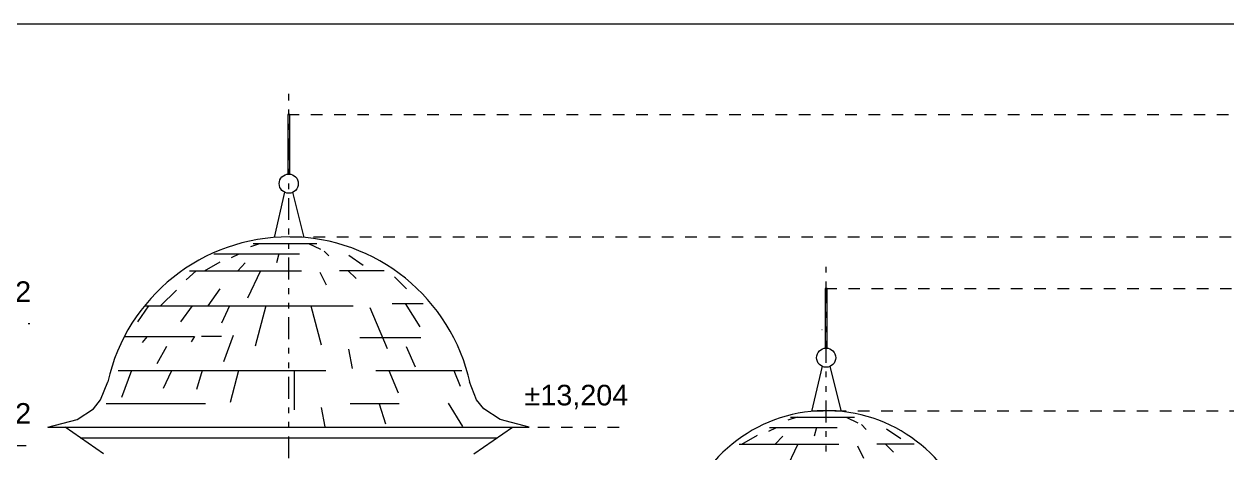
# Model space of a CAD drawing. Header units: millimetres. Extents: x -490789 to -449459, y 209001 to 327650.
# Drawn here: x -473270 to -458657, y 232199 to 237401 of the extents above; entities that cross this region are included whole.
import ezdxf

# ---------------------------------------------------------------- set-up
doc = ezdxf.new("R2010")
doc.units = ezdxf.units.MM
doc.header["$MEASUREMENT"] = 0
doc.linetypes.add('2-Штрих-Штриховая', pattern=[723.19442, 264.583325, -105.833328, 70.555556, -105.833328, 70.555556, -105.833328])
doc.linetypes.add('Штриховая', pattern=[282.222223, 141.111112, -141.111112])
for name, color, linetype, lineweight in [('0_Ном._пера__12_Ном._пера__12_Ном._пера__12', 12, 'Continuous', 18), ('0_Ном._пера__7_Ном._пера__7_Ном._пера__7', 7, 'Continuous', 18), ('0_Ном._пера__7_Ном._пера__8_Ном._пера__8', 8, 'Continuous', 18), ('0_Ном_пера__14_Ном_пера__14_Ном_пера__14_Ном_пера__14_Ном_пера__14_Ном_пера__14_Ном_пера__14_Ном_пера__14_Ном_пера__14_Ном_пера__14_Ном_пера__14_Ном_пера__14_Ном_пера__14_Ном_пера__14_Ном_пера__14_Ном_пера__14_Ном_пера__14_Ном._пера__14_Ном_пера__14_Ном_2_Ном._пера__8', 8, 'Continuous', 18), ('0_Ном_пера__15_Ном_пера__15_Ном_пера__15_Ном_пера__15_Ном_пера__15_Ном_пера__15_Ном_пера__15_Ном_пера__15_Ном_пера__15_Ном_пера__15_Ном_пера__15_Ном_пера__15_Ном_пера__15_Ном_пера__15_Ном_пера__15_Ном._пера__15_Ном_пера__15_Ном._пера__15_Ном_пера__15_Но_1_Ном._пера__8', 8, 'Continuous', 18), ('0_Ном_пера__7_Ном_пера__7_Ном_пера__7_Ном_пера__7_Ном_пера__7_Ном_пера__7_Ном_пера__7_Ном_пера__7_Ном_пера__7_Ном_пера__7_Ном_пера__7_Ном_пера__7_Ном_пера__7_Ном_пера__7_Ном_пера__7_Ном._пера__7_Ном._пера__7_Ном._пера__7_Ном._пера__7_Ном._пера__7_Ном._пера__7', 7, 'Continuous', 18), ('0_Ном_пера__7_Ном_пера__7_Ном_пера__7_Ном_пера__7_Ном_пера__7_Ном_пера__7_Ном_пера__7_Ном_пера__7_Ном_пера__7_Ном_пера__7_Ном_пера__7_Ном_пера__7_Ном_пера__7_Ном_пера__7_Ном_пера__7_Ном_пера__7_Ном_пера__7_Ном_пера__7_Ном_пера__7_Ном_пера__7_Ном_пера__7_C_Ном._пера__8', 8, 'Continuous', 18), ('11EXPLICACIA_Ном_пера__7_Ном_пера__7_Ном_пера__7_Ном_пера__7_Ном_пера__7_Ном_пера__7_Ном_пера__7_Ном_пера__7_Ном_пера__7_Ном_пера__7_Ном._пера__7_Ном_пера__7_Ном._пера__7_Ном_пера__7_Ном._пера__7_Ном_пера__7_Ном_пера__7_Ном_пера__7_Ном_пера__7_Ном._пера_8_Ном._пера__7', 7, 'Continuous', 18), ('Line 0.25_Ном_пера__7_Ном_пера__7_Ном_пера__7_Ном_пера__7_Ном_пера__7_Ном_пера__7_Ном_пера__7_Ном_пера__7_Ном_пера__7_Ном_пера__7_Ном_пера__7_Ном._пера__7_Ном._пера__7_Ном._пера__7_Ном._пера__7_Ном._пера__102_Ном._пера__102', 102, 'Continuous', 18)]:
    doc.layers.add(name, color=color, linetype=linetype, lineweight=lineweight)
doc.styles.add('СГЕНЕРИР_СТИЛЬ_1', font='')
doc.styles.get('СГЕНЕРИР_СТИЛЬ_1').set_extended_font_data('Arial')

msp = doc.modelspace()

# ---------------------------------------------------------------- linework, layer by layer
at = {"layer": '0_Ном._пера__12_Ном._пера__12_Ном._пера__12', "linetype": '2-Штрих-Штриховая'}
for p, q in [((-470054.3, 217669.7), (-470054.3, 236554.5)), ((-463525.4, 218105.7), (-463525.4, 234468.5))]:
    msp.add_line(p, q, dxfattribs=at)
at = {"layer": '0_Ном._пера__7_Ном._пера__7_Ном._пера__7', "linetype": 'Continuous'}
for p, q in [((-470040.9, 236305.6), (-470067.3, 236305.6)), ((-470067.3, 236305.6), (-470067.3, 235581.6)), ((-470040.9, 235581.3), (-470040.9, 236305.6)), ((-470104.4, 235361.2), (-470232.9, 234811.9)), ((-470108, 235363.5), (-470104.4, 235361.2)), ((-469868, 234812), (-470005.7, 235360.5)), ((-463511.9, 234193.9), (-463538.3, 234193.9)), ((-463538.3, 234193.9), (-463538.3, 233470)), ((-463511.9, 233469.6), (-463511.9, 234193.9)), ((-463579.1, 233698.1), (-463575.5, 233695.8)), ((-463575.5, 233249.5), (-463704, 232700.2)), ((-463339, 232700.3), (-463476.8, 233248.8)), ((-472339.8, 232841.3), (-472253, 233062.2)), ((-467771.4, 232841.3), (-467858.2, 233062.2)), ((-472427.5, 232733.6), (-472339.8, 232841.3)), ((-467683.8, 232733.6), (-467771.4, 232841.3)), ((-472624.5, 232605.5), (-472427.5, 232733.6)), ((-467486.7, 232605.5), (-467683.8, 232733.6)), ((-472979.2, 232509.4), (-472624.5, 232605.5)), ((-472979.2, 232509.4), (-467132, 232509.4)), ((-472304.3, 232188.7), (-472771.4, 232509.4)), ((-467804.3, 232188.7), (-467337, 232509.4)), ((-467132, 232509.4), (-467486.7, 232605.5)), ((-472588.5, 232383.8), (-467520, 232383.8))]:
    msp.add_line(p, q, dxfattribs=at)
for centre in [(-470054.3, 235465.9), (-463525.4, 233354.3)]:
    msp.add_circle(centre, 116.1, dxfattribs=at)
for centre, radius, end in [((-470054.3, 232565.6), 2254.1, 167.27354), ((-463525.4, 230900.2), 1811.4, 164.89946)]:
    msp.add_arc(centre, radius, 12.32378, end, dxfattribs=at)
at = {"layer": '0_Ном._пера__7_Ном._пера__8_Ном._пера__8', "linetype": 'Continuous'}
for p, q in [((-472271.4, 232799.4), (-471066, 232799.4)), ((-469309, 232799.4), (-468714.8, 232799.4))]:
    msp.add_line(p, q, dxfattribs=at)
at = {"layer": '0_Ном_пера__14_Ном_пера__14_Ном_пера__14_Ном_пера__14_Ном_пера__14_Ном_пера__14_Ном_пера__14_Ном_пера__14_Ном_пера__14_Ном_пера__14_Ном_пера__14_Ном_пера__14_Ном_пера__14_Ном_пера__14_Ном_пера__14_Ном_пера__14_Ном_пера__14_Ном._пера__14_Ном_пера__14_Ном_2_Ном._пера__8', "linetype": 'Continuous'}
for p, q in [((-470407.9, 234736.8), (-470520.8, 234700.3)), ((-470488, 234739), (-469712.2, 234739)), ((-469813.2, 234739), (-469669.9, 234669.4)), ((-470963.7, 234612.3), (-469922.5, 234612.3)), ((-470750.7, 234568.9), (-470658.6, 234612.3)), ((-470173.4, 234612.3), (-470201.3, 234505.2)), ((-469625.6, 234647.6), (-469567.6, 234589.6)), ((-469323, 234596.4), (-469148.5, 234478.3)), ((-471177.9, 234409.4), (-471302.3, 234300.4)), ((-471259.5, 234409.4), (-469900.1, 234409.4)), ((-471077.2, 234409.4), (-470887.3, 234519.1)), ((-470673, 234409.4), (-470582.2, 234505.5)), ((-470399.4, 234409.4), (-470556.4, 234077.3)), ((-469438.5, 234414), (-468893.2, 234414)), ((-469337.4, 234414), (-469235.1, 234314.3)), ((-469674.7, 234391.1), (-469599, 234239.8)), ((-468767.6, 234335.2), (-468622.4, 234190)), ((-471610.8, 233982.9), (-471419.3, 234174.4)), ((-471033.4, 233982.9), (-470886.1, 234190.6)), ((-471758.1, 233982.9), (-471891.2, 233788.4)), ((-471805, 233982.9), (-469272.3, 233982.9)), ((-471226.9, 233982.9), (-471369, 233789.7)), ((-470775.5, 233982.9), (-470871.8, 233771.9)), ((-470332.6, 233982.9), (-470464, 233492.7)), ((-469787.2, 233982.9), (-469660, 233508.3)), ((-469069.2, 233964.5), (-468858.2, 233466.5)), ((-468796.4, 234009.8), (-468420.5, 234009.8)), ((-468638.8, 234009.8), (-468462.8, 233728.8)), ((-472051.5, 233610.7), (-471198.4, 233610.7)), ((-471774.2, 233610.7), (-471833.9, 233538)), ((-471198.4, 233610.7), (-471238.6, 233546)), ((-471112.5, 233614.8), (-470869.7, 233614.8)), ((-470729.7, 233623.4), (-470845, 233305.5)), ((-469190.5, 233597.7), (-468448.7, 233597.7)), ((-472126.6, 233196.9), (-469602.6, 233196.9)), ((-471964.1, 233196.9), (-472087.5, 232869.6)), ((-471576.5, 232984.1), (-471478.5, 233192.4)), ((-471105.8, 233196.9), (-471174.7, 232966.9)), ((-470662.9, 233196.9), (-470766.3, 232811.1)), ((-469990.3, 233196.9), (-469990.3, 232722.3)), ((-468996.8, 233198), (-467951, 233198)), ((-468839.1, 233198), (-468726.8, 232928.3)), ((-468047.5, 233198), (-467973.3, 233010.6)), ((-468119.1, 232802), (-467943.1, 232521.1)), ((-464221.8, 232464), (-464129.6, 232507.4)), ((-464213.5, 232507.4), (-463393.6, 232507.4)), ((-463879, 232631.9), (-463991.8, 232595.4)), ((-463959.1, 232634.1), (-463183.3, 232634.1)), ((-463644.5, 232507.4), (-463672.3, 232400.2)), ((-463284.3, 232634.1), (-463141, 232564.5)), ((-463096.7, 232542.7), (-463038.7, 232484.6)), ((-464548.3, 232304.5), (-464358.3, 232414.2)), ((-464144, 232304.5), (-464053.3, 232400.6)), ((-462794.1, 232491.5), (-462619.5, 232373.4)), ((-464581.5, 232304.5), (-463371.2, 232304.5)), ((-463870.5, 232304.5), (-464027.4, 231972.3)), ((-463145.7, 232286.2), (-463070.1, 232134.8)), ((-462909.5, 232309.1), (-462454.8, 232309.1)), ((-462808.5, 232309.1), (-462706.1, 232209.4))]:
    msp.add_line(p, q, dxfattribs=at)
at = {"layer": '0_Ном_пера__15_Ном_пера__15_Ном_пера__15_Ном_пера__15_Ном_пера__15_Ном_пера__15_Ном_пера__15_Ном_пера__15_Ном_пера__15_Ном_пера__15_Ном_пера__15_Ном_пера__15_Ном_пера__15_Ном_пера__15_Ном_пера__15_Ном._пера__15_Ном_пера__15_Ном._пера__15_Ном_пера__15_Но_1_Ном._пера__8', "linetype": 'Continuous'}
for p, q in [((-469329.9, 233456.2), (-469283.7, 233221.8)), ((-469660.2, 232751.3), (-469614, 232516.9))]:
    msp.add_line(p, q, dxfattribs=at)
at = {"layer": '0_Ном_пера__7_Ном_пера__7_Ном_пера__7_Ном_пера__7_Ном_пера__7_Ном_пера__7_Ном_пера__7_Ном_пера__7_Ном_пера__7_Ном_пера__7_Ном_пера__7_Ном_пера__7_Ном_пера__7_Ном_пера__7_Ном_пера__7_Ном_пера__7_Ном_пера__7_Ном_пера__7_Ном_пера__7_Ном_пера__7_Ном_пера__7_C_Ном._пера__8', "linetype": 'Continuous'}
for p, q in [((-471653.8, 233285.5), (-471537, 233493.2)), ((-468628.6, 233488.3), (-468519.6, 233243)), ((-468955.5, 232793.7), (-468879.5, 232551.5))]:
    msp.add_line(p, q, dxfattribs=at)
at = {"layer": '11EXPLICACIA_Ном_пера__7_Ном_пера__7_Ном_пера__7_Ном_пера__7_Ном_пера__7_Ном_пера__7_Ном_пера__7_Ном_пера__7_Ном_пера__7_Ном_пера__7_Ном._пера__7_Ном_пера__7_Ном._пера__7_Ном_пера__7_Ном._пера__7_Ном_пера__7_Ном_пера__7_Ном_пера__7_Ном_пера__7_Ном._пера_8_Ном._пера__7', "linetype": 'Continuous'}
msp.add_line((-449459.4, 237401.4), (-488659.4, 237401.4), dxfattribs=at)
at = {"layer": 'Line 0.25_Ном_пера__7_Ном_пера__7_Ном_пера__7_Ном_пера__7_Ном_пера__7_Ном_пера__7_Ном_пера__7_Ном_пера__7_Ном_пера__7_Ном_пера__7_Ном_пера__7_Ном._пера__7_Ном._пера__7_Ном._пера__7_Ном._пера__7_Ном._пера__102_Ном._пера__102', "linetype": 'Штриховая'}
for p, q in [((-470067.3, 236305.6), (-454183.4, 236305.6)), ((-470067.3, 236305.6), (-454183.4, 236305.6)), ((-470035.7, 234819.6), (-454157.5, 234819.6)), ((-470035.7, 234819.6), (-454157.5, 234819.6)), ((-463538.3, 234193.9), (-454185, 234193.9)), ((-476041.2, 233767.2), (-473201.6, 233767.2)), ((-463704, 232711), (-454183.4, 232711)), ((-463704, 232711), (-454183.4, 232711)), ((-467310.8, 232509.4), (-465966, 232509.4)), ((-476206.9, 232287.2), (-473216.4, 232287.2))]:
    msp.add_line(p, q, dxfattribs=at)

# ---------------------------------------------------------------- texts
at = {"layer": '0_Ном_пера__7_Ном_пера__7_Ном_пера__7_Ном_пера__7_Ном_пера__7_Ном_пера__7_Ном_пера__7_Ном_пера__7_Ном_пера__7_Ном_пера__7_Ном_пера__7_Ном_пера__7_Ном_пера__7_Ном_пера__7_Ном_пера__7_Ном._пера__7_Ном._пера__7_Ном._пера__7_Ном._пера__7_Ном._пера__7_Ном._пера__7', "linetype": 'Continuous', "char_height": 250, "attachment_point": 7, "style": 'СГЕНЕРИР_СТИЛЬ_1'}
for s, insert in [('\\A1;{\\fArial|b0|i0|c204|p38;±14,462}', (-474443.9, 233984.1)), ('\\A1;{\\fArial|b0|i0|c204|p38;±13,204}', (-467189.4, 232728.9)), ('\\A1;{\\fArial|b0|i0|c204|p38;±12,982}', (-474443.9, 232506.7))]:
    msp.add_mtext(s, dxfattribs=dict(at, insert=insert))

doc.saveas('drawing.dxf')
